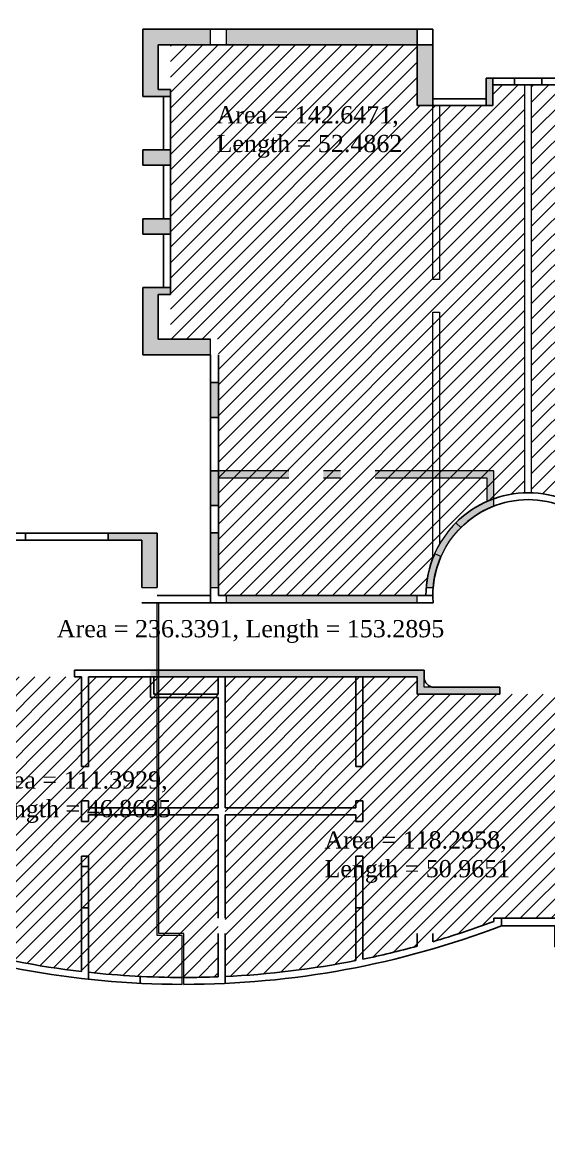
# Model space of a CAD drawing. Header units: inches. Extents: x 0 to 249, y 0 to 82.
# Drawn here: x 47.22 to 62.5, y 21.21 to 54 of the extents above; entities that cross this region are included whole.
import ezdxf

# ---------------------------------------------------------------- set-up
doc = ezdxf.new("R2010")
doc.units = ezdxf.units.IN
doc.header["$MEASUREMENT"] = 0
for name, color, linetype, lineweight in [('Edit 94', 7, 'Continuous', 13), ('HATCH', 8, 'Continuous', 5), ('site plan', 7, 'Continuous', 5), ('text', 7, 'Continuous', 5), ('wall', 50, 'Continuous', 25)]:
    doc.layers.add(name, color=color, linetype=linetype, lineweight=lineweight)
doc.styles.add('P', font='times.ttf')

msp = doc.modelspace()

# ---------------------------------------------------------------- hatches: boundary and pattern name
at = {"layer": 'HATCH'}
for points in [[(52.68695918813, 53.8113016010185), (50.71695918812975, 53.8113016010185), (50.71695918812975, 51.86130160101834), (51.51695918812993, 51.86130160101834), (51.51695918812993, 52.06130160101839), (51.16695918813002, 52.06130160101839), (51.16695918813002, 53.36130160101834), (52.68695918813, 53.36130160101834)], [(58.68695918813, 53.8113016010185), (53.13695918812982, 53.8113016010185), (53.13695918812982, 53.36130160101834), (58.68695918813, 53.36130160101834)], [(59.13695918812982, 53.36130160101834), (58.68695918813, 53.36130160101834), (58.68695918813, 51.59130160101836), (59.13695918812982, 51.59130160101836)], [(60.88695918812982, 52.39130160101831), (60.68695918813, 52.39130160101831), (60.68695918813, 51.59130160101836), (60.88695918812982, 51.59130160101836)], [(51.51695918812993, 50.31130160101839), (50.71695918812975, 50.31130160101839), (50.71695918812975, 49.86130160101834), (51.51695918812993, 49.86130160101834)], [(51.51695918812993, 48.31130160101839), (50.71695918812975, 48.31130160101839), (50.71695918812975, 47.86130160101834), (51.51695918812993, 47.86130160101834)], [(52.68695918813, 44.81130160101839), (51.16695918813002, 44.81130160101839), (51.16695918813002, 46.11130160101834), (51.51695918812993, 46.11130160101834), (51.51695918812993, 46.31130160101839), (50.71695918812975, 46.31130160101839), (50.71695918812975, 44.36130160101834), (52.68695918813, 44.36130160101834)], [(52.91195918812991, 43.56130160101839), (52.68695918813, 43.56130160101839), (52.68695918813, 42.5413016010184), (52.91195918812991, 42.5413016010184)], [(51.13695918812982, 39.18130160101828), (49.70695918812999, 39.18130160101828), (49.70695918812999, 38.98130160101846), (50.68695918813, 38.98130160101846), (50.68695918813, 37.61130160101834), (51.13695918812982, 37.61130160101834)], [(52.91195918812991, 39.19130160101849), (52.68695918813, 39.19130160101849), (52.68695918813, 37.61130160101834), (52.91195918812991, 37.61130160101834)], [(58.68695918813, 37.37130160101833), (53.13695918812982, 37.37130160101833), (53.13695918812982, 37.16130160101829), (58.68695918813, 37.16130160101829)]]:
    msp.add_hatch(color=256, dxfattribs=at).paths.add_polyline_path(points)
h = msp.add_hatch(color=256, dxfattribs=at)
edge = h.paths.add_edge_path()
edge.add_line((57.46195918813009, 40.99130160101845), (57.46195918813009, 40.7913016010184))
edge.add_line((57.46195918813009, 40.7913016010184), (60.71195918813009, 40.7913016010184))
edge.add_line((60.71195918813009, 40.7913016010184), (60.71195918813009, 40.10308278469881))
edge.add_arc((61.91195918812991, 37.38630160101843), 2.97, 113.8310078895142, 175.6552479573775)
edge.add_line((58.95049417905102, 37.61130160101834), (59.13695918813028, 37.61130160101834))
edge.add_line((59.13695918812982, 37.61130160101834), (59.14195918812993, 37.38630160101832))
edge.add_arc((61.91195918812991, 37.38630160101843), 2.770000000000005, 111.1622875528085, 180, ccw=False)
edge.add_line((60.91195918812991, 39.96949729627659), (60.91195918812991, 40.99130160101845))
edge.add_line((60.91195918812991, 40.99130160101845), (57.46195918813009, 40.99130160101845))
h.paths.add_polyline_path([(55.96195918813009, 40.99130160101845), (55.96195918813009, 40.7913016010184), (56.46195918813009, 40.7913016010184), (56.46195918813009, 40.99130160101845)])
h.paths.add_polyline_path([(54.96195918813009, 40.7913016010184), (54.96195918813009, 40.99130160101845), (52.68695918813, 40.99130160101845), (52.68695918813, 39.99130160101845), (52.91195918812991, 39.99130160101845), (52.91195918812991, 40.7913016010184)])
h = msp.add_hatch(color=256, dxfattribs=at)
edge = h.paths.add_edge_path()
edge.add_line((58.88695918812982, 34.71130160101848), (63.11195918812973, 34.71130160101848))
h.paths.add_polyline_path([(61.08695918813009, 34.51130160101843), (61.08695918813009, 34.71130160101848), (58.88695918812982, 34.71130160101848), (58.88695918812982, 35.21130160101848), (50.93695918813, 35.21130160101848), (50.93695918813, 35.01130160101843), (58.68695918813, 35.01130160101843), (58.68695918813, 34.51130160101843)])
h.paths.add_polyline_path([(62.68695918813, 34.51130160101843), (63.11195918812973, 34.51130160101843), (63.11195918812973, 34.71130160101848), (62.68695918813, 34.71130160101848)])
at = {"layer": 'site plan'}
h = msp.add_hatch(dxfattribs=at)
h.set_pattern_fill('ANSI31', color=1, scale=0.1)
h.set_pattern_definition([(45, (-2537.002341786115, -458.5172813204809), (-0.2245064030267288, 0.2245064030267289), [])])
h.paths.add_polyline_path([(28.93695918813, 58.8113016010185), (28.93695918813, 59.41130160101864), (26.88695918812982, 59.41130160101864), (26.88695918812982, 50.49130160101845), (31.13695918812982, 50.49130160101845), (31.13695918812982, 46.76130160101843), (36.68695918813, 46.76130160101843), (36.68695918813, 52.01130160101843), (38.33695918813009, 52.01130160101843), (38.33695918813009, 60.5613016010185), (31.13695918812982, 60.56130160101839), (31.13695918812982, 58.8113016010185)], flags=17)
h.paths.add_polyline_path([(34.91195918812991, 28.01130160101843), (34.91195918812991, 27.40630160101841), (36.91195918812991, 27.40630160101841), (36.91195918812991, 28.01130160101843), (38.68695918813046, 28.01130160101843), (38.68695918813046, 34.46130160101848), (36.68695918813, 34.46130160101848), (36.68695918813, 35.01130160101843), (25.13695918812982, 35.01130160101843), (25.13695918812982, 28.01130160101843), (26.91195918812991, 28.01130160101843), (26.91195918812991, 27.40630160101841), (28.91195918812991, 27.40630160101841), (28.91195918812991, 28.01130160101843), (30.91195918812991, 28.01130160101843), (30.91195918812991, 27.40630160101841), (32.91195918812991, 27.40630160101841), (32.91195918812991, 28.01130160101843)], flags=17)
h.paths.add_polyline_path([(68.88695918812982, 27.40630160101841), (66.91195918812991, 27.40630160101841), (66.91195918812991, 28.01130160101843), (64.91195918812991, 28.01130160101843), (64.91195918812991, 27.40630160101841), (62.91195918812991, 27.40630160101841), (62.91195918812991, 28.01130160101843), (60.91195918812991, 28.01130160101843), (60.91195918812537, 27.91517077138997), (60.69690947077652, 27.83590823271834), (60.38668323246884, 27.72537758620354), (60.02983166795775, 27.60373181155035), (59.56361657655543, 27.45352786172407), (59.13695918812846, 27.32458682716629), (58.68695918813137, 27.19726815944296), (58.53418034026163, 27.15604391160332), (58.07190165620477, 27.03741595679332), (57.47976128050141, 26.89871478930672), (56.9069591881298, 26.77849262602376), (56.22037672179522, 26.65218957913771), (55.72339882858751, 26.57272005794141), (55.18660692191315, 26.4980388727331), (54.21687283232677, 26.3921830404397), (53.69154065251769, 26.3503247783467), (53.10695918813008, 26.31645295359885), (53.10695918813008, 35.01130160101866), (58.68695918813, 35.01130160101866), (58.68695918813, 34.51130160101843), (65.0869591881301, 34.51130160101843), (65.0869591881301, 35.01130160101866), (68.88695918812982, 35.01130160101866)])
h.paths.add_polyline_path([(70.91195918812991, 28.01130160101843), (69.0869591881301, 28.01130160101843), (69.0869591881301, 35.01130160101843), (80.74695918812995, 35.01130160101843), (80.74695918812995, 28.01130160101843), (76.91195918812991, 28.01130160101843), (76.91195918812991, 27.40630160101841), (74.91195918812991, 27.40630160101841), (74.91195918812991, 28.01130160101843), (72.91195918812991, 28.01130160101843), (72.91195918812991, 27.40630160101841), (70.91195918812991, 27.40630160101841)])
h.paths.add_polyline_path([(61.81195918813, 40.35461762192995), (61.35320381533438, 40.30326790753827), (60.96211515482128, 40.2003194247693), (60.60146408081437, 40.05154128511867), (60.28892136405784, 39.87359897399801), (59.98283785991543, 39.64448469833974), (59.81830697536225, 39.47995381378621), (59.19531844297717, 38.58661950131625), (59.04389541975888, 38.15773547411311), (58.98482679988956, 37.8890898086288), (58.94195918812966, 37.38630160101854), (58.94199706715972, 37.37130160101833), (52.91195918812991, 37.37130160101833), (52.91195918812991, 44.81130160101861), (51.51695918812993, 44.81130160101839), (51.51695918812993, 53.36130160101834), (58.68695918813, 53.36130160101834), (58.68695918813, 51.59130160101836), (60.88695918812982, 51.59130160101836), (60.88695918812982, 52.19130160101827), (61.81195918813, 52.19130160101827)])
h.paths.add_polyline_path([(104.9119591881299, 32.46130160101825), (104.9119591881299, 28.01130160101843), (104.68695918813, 28.01130160101843), (104.6848100517564, 21.21191629940358), (99.13910832450301, 22.7981040992413), (99.13481005175663, 23.38630160101843), (92.68481005175636, 23.37439827169555), (92.68481005175636, 22.79810409924141), (87.13695918812982, 21.21130160101848), (87.13695918812982, 28.01130160101843), (86.91195918812991, 28.01130160101832), (86.91195918812991, 28.68630160101839), (86.91195918812991, 32.46130160101848), (92.86234955689906, 32.46130160101893), (93.27923679693413, 32.11913660932032), (93.70876671802944, 31.8472676163608), (94.08927131860128, 31.66115236407688), (94.55161316014164, 31.49370208516189), (95.13195918812971, 31.36395779161762), (95.97135014627065, 31.36395779161762), (96.73195918813053, 31.36395779161796), (97.24292150242127, 31.47365335415975), (97.64792329846432, 31.60919042387047), (98.08422812311437, 31.80896579295222), (98.5543692379456, 32.09751494008742), (99.00156881935891, 32.46130160101802)])
h.paths.add_polyline_path([(62.93695918813, 51.59130160101836), (65.13695918812982, 51.59130160101836), (65.13695918812982, 53.36130160101834), (72.30695918812944, 53.36130160101834), (72.3069591881299, 44.81130160101839), (70.91195918812991, 44.81130160101861), (70.91195918812991, 37.37130160101833), (64.88192130910011, 37.37130160101833), (64.77398690630616, 38.17983631380037), (64.62859993328266, 38.58661950131625), (64.01206632825415, 39.48640874114244), (63.42139707123079, 39.94413218122895), (62.90364393709388, 40.18584823550623), (62.32914193975785, 40.32768063271419), (62.20019576159029, 40.34228192533055), (62.09852758526449, 40.35043591531507), (62.01195918812982, 40.35461679414198), (62.01195918812982, 52.19130160101827), (62.93695918813, 52.19130160101827)])
edge = h.paths.add_edge_path()
edge.add_line((21.16690060502879, 46.76130160101843), (24.68695918813, 46.76130160101843))
edge.add_line((24.68695918813, 46.76130160101843), (24.68695918813, 50.49130160101845))
edge.add_line((24.68695918813, 50.49130160101845), (26.68695918813, 50.49130160101845))
edge.add_line((26.68695918813, 50.49130160101845), (26.68695918813, 58.81130160101839))
edge.add_line((26.68695918813, 58.8113016010185), (24.68695918813, 58.8113016010185))
edge.add_line((24.68695918813, 58.8113016010185), (24.68695918813, 60.5613016010185))
edge.add_line((24.68695918813, 60.5613016010185), (17.13695918812982, 60.5613016010185))
edge.add_line((17.13695918812982, 60.5613016010185), (17.13695918812982, 59.26130160101854))
edge.add_line((17.13695918812982, 59.26130160101854), (17.48695918812973, 59.26130160101854))
edge.add_line((17.48695918812973, 59.26130160101854), (17.48695918812973, 52.01130160101843))
edge.add_line((17.48695918812973, 52.01130160101843), (18.68404183865869, 52.01130160101843))
edge.add_line((18.68404183865869, 52.01130160101843), (19.14804756910598, 51.50880030406665))
edge.add_line((19.14804756910598, 51.50880030406665), (19.40473450825539, 51.19293115329867))
edge.add_line((19.40473450825539, 51.19293115329879), (19.63885480496447, 50.87584291663416))
edge.add_line((19.63885480496447, 50.87584291663404), (19.86856042760928, 50.5322017914209))
edge.add_line((19.86856042760928, 50.5322017914209), (20.13144259813362, 50.0890925663432))
edge.add_line((20.13144259813362, 50.0890925663432), (20.42372387726073, 49.51096571328924))
edge.add_line((20.42372387726073, 49.51096571328912), (20.54612908343233, 49.23155604412955))
edge.add_line((20.54612908343233, 49.23155604412966), (20.74526653091789, 48.70685076899281))
edge.add_line((20.74526653091789, 48.70685076899281), (20.8480080718823, 48.38695501953623))
edge.add_line((20.8480080718823, 48.38695501953634), (20.95521654207823, 47.99631285423288))
edge.add_line((20.95521654207823, 47.99631285423277), (21.09874548378048, 47.28328253270001))
edge.add_line((21.09874548378048, 47.28328253270001), (21.16942262824386, 46.76130160101843))
edge.add_line((24.62793400229475, 34.76130160101843), (24.93695918813046, 34.76130160101843))
edge.add_line((24.93695918813046, 34.76130160101843), (24.93695918813046, 26.21130160101848))
edge.add_line((24.93695918813046, 26.21130160101848), (17.51695918812993, 26.21130160101848))
edge.add_line((17.51695918812993, 26.21130160101848), (17.51695918812993, 34.76130160101843))
edge.add_line((17.51695918812993, 34.76130160101843), (18.7042256448176, 34.76130160101843))
edge.add_line((18.7042256448176, 34.76130160101843), (19.31526560852399, 35.46609054592614))
edge.add_line((19.31526560852399, 35.46609054592614), (19.63587956727042, 35.89253469010112))
edge.add_line((19.63587956727042, 35.89253469010112), (20.01590682198366, 36.48130160101914))
edge.add_line((20.01590682198366, 36.48130160101914), (20.47979238239714, 37.38630160101843))
edge.add_line((20.47979238239714, 37.38630160101843), (20.7323079667467, 38.02822901409104))
edge.add_line((20.7323079667467, 38.02822901409104), (20.93484063443111, 38.69621511365165))
edge.add_line((20.93484063443111, 38.69621511365165), (21.07626184556648, 39.34171593330393))
edge.add_line((21.07626184556648, 39.34171593330393), (21.16690060502833, 40.01130160101843))
edge.add_line((21.16690060502833, 40.01130160101843), (24.93695918813, 40.01130160101843))
edge.add_line((24.93695918813, 40.01130160101843), (24.9346866338401, 26.21130160101848))
edge.add_line((38.91195918812991, 28.01130160101843), (38.91195918812991, 27.40630160101853))
edge.add_line((38.91195918812991, 27.40630160101841), (40.91195918812991, 27.40630160101841))
edge.add_line((40.91195918812991, 27.40630160101841), (40.91195918812991, 28.01130160101843))
edge.add_line((40.91195918812991, 28.01130160101843), (42.65875801075981, 28.01130160101843))
edge.add_line((42.65875801075981, 28.01130160101843), (44.1677803248549, 27.48255794538761))
edge.add_line((44.16778032485581, 27.48255794538738), (44.68695918813, 27.32458682716663))
edge.add_line((44.68695918813, 27.32458682716663), (44.68695918813, 28.01130160101843))
edge.add_line((44.68695918813, 28.01130160101843), (45.13695918812982, 28.01130160101843))
edge.add_line((45.13695918812982, 28.01130160101843), (45.14232368647527, 27.19580355907681))
edge.add_line((45.14232368647527, 27.19580355907692), (45.29382752864421, 27.15495429475254))
edge.add_line((45.29382752864421, 27.15495429475254), (45.48497189379577, 27.1048278399694))
edge.add_line((45.48497189379577, 27.1048278399694), (45.83534199509904, 27.0170030763536))
edge.add_line((45.83534199509904, 27.0170030763536), (46.1857998532023, 26.93436254526432))
edge.add_line((46.1857998532023, 26.93436254526432), (46.61270202410924, 26.840656189024))
edge.add_line((46.61270202410924, 26.840656189024), (46.9202534928063, 26.77784047980413))
edge.add_line((46.9202534928063, 26.77784047980401), (47.18271605656446, 26.72731683757866))
edge.add_line((47.18271605656446, 26.72731683757866), (47.60509637166342, 26.6532803781821))
edge.add_line((47.60509637166342, 26.6532803781821), (48.35055734747129, 26.53649848018938))
edge.add_line((48.35055734747129, 26.53649848018938), (48.93695918813, 26.46135149245322))
edge.add_line((48.93695918813, 26.46135149245322), (49.71161877863142, 26.38298647980378))
edge.add_line((49.71161877863142, 26.38298647980378), (50.27573055007633, 26.34078202875025))
edge.add_line((50.27573055007633, 26.34078202875025), (50.81636426587556, 26.31202094461082))
edge.add_line((50.81636426587556, 26.31202094461071), (51.79422393643927, 26.28893929825176))
edge.add_line((51.79422393643927, 26.28893929825176), (52.32067541080869, 26.29191825621001))
edge.add_line((52.32067541080869, 26.29191825621001), (52.9069591881298, 26.30792817155952))
edge.add_line((52.9069591881298, 26.30792817155952), (52.90695918812935, 35.01130160101866))
edge.add_line((52.90695918812935, 35.01130160101866), (38.88695918813028, 35.01130160101866))
edge.add_line((38.88695918813028, 35.01130160101866), (38.88695918813028, 28.01130160101854))
edge.add_line((38.88695918813028, 28.01130160101843), (39.13695918812982, 28.01130160101843))

# ---------------------------------------------------------------- linework, layer by layer
at = {"layer": 'Edit 94'}
for points in [[(61.81195918813, 40.35461762192995), (61.81195918813, 52.19130160101827)], [(62.01195918812982, 40.35461762192995), (62.01195918812982, 52.19130160101827)], [(59.33695918812964, 51.59130160101836), (59.33695918812964, 46.54735477915256), (59.13695918812982, 46.54735477915256), (59.13695918812982, 51.59130160101836)], [(59.13695918812982, 38.44473204275732), (59.13695918812982, 45.59735477915274), (59.33695918812964, 45.59735477915274), (59.33695918812964, 38.86625937068584)], [(59.95327340424319, 39.34498738490493), (59.81185204800568, 39.48640874114244)], [(59.37825721369427, 38.50579001308063), (59.19531844297717, 38.58661950131614)]]:
    msp.add_lwpolyline(points, dxfattribs=at)
at = {"layer": 'HATCH'}
for p, q in [((51.13695918812982, 27.51130160101843), (51.13695918812982, 37.16130160101829)), ((51.18695918813, 27.56130160101839), (51.18695918812955, 37.16130160101829)), ((51.91195918812991, 27.56130160101839), (51.18695918813, 27.56130160101839)), ((51.91195918812991, 26.08866975588467), (51.91195918812991, 27.56130160101839)), ((51.86195918812973, 27.51130160101843), (51.13695918812982, 27.51130160101843)), ((51.86195918812973, 26.08866975588467), (51.86195918812973, 27.51130160101843))]:
    msp.add_line(p, q, dxfattribs=at)
for points in [[(52.68695918813, 53.8113016010185), (50.71695918812975, 53.8113016010185), (50.71695918812975, 51.86130160101834), (51.51695918812993, 51.86130160101834), (51.51695918812993, 52.06130160101839), (51.16695918813002, 52.06130160101839), (51.16695918813002, 53.36130160101834), (52.68695918813, 53.36130160101834)], [(58.68695918813, 53.8113016010185), (53.13695918812982, 53.8113016010185), (53.13695918812982, 53.36130160101834), (58.68695918813, 53.36130160101834)], [(59.13695918812982, 53.36130160101834), (58.68695918813, 53.36130160101834), (58.68695918813, 51.59130160101836), (59.13695918812982, 51.59130160101836)], [(60.88695918812982, 52.39130160101831), (60.68695918813, 52.39130160101831), (60.68695918813, 51.59130160101836), (60.88695918812982, 51.59130160101836)], [(51.51695918812993, 50.31130160101839), (50.71695918812975, 50.31130160101839), (50.71695918812975, 49.86130160101834), (51.51695918812993, 49.86130160101834)], [(51.51695918812993, 48.31130160101839), (50.71695918812975, 48.31130160101839), (50.71695918812975, 47.86130160101834), (51.51695918812993, 47.86130160101834)], [(52.68695918813, 44.81130160101839), (51.16695918813002, 44.81130160101839), (51.16695918813002, 46.11130160101834), (51.51695918812993, 46.11130160101834), (51.51695918812993, 46.31130160101839), (50.71695918812975, 46.31130160101839), (50.71695918812975, 44.36130160101834), (52.68695918813, 44.36130160101834)], [(52.91195918812991, 43.56130160101839), (52.68695918813, 43.56130160101839), (52.68695918813, 42.5413016010184), (52.91195918812991, 42.5413016010184)], [(51.13695918812982, 39.18130160101828), (49.70695918812999, 39.18130160101828), (49.70695918812999, 38.98130160101846), (50.68695918813, 38.98130160101846), (50.68695918813, 37.61130160101834), (51.13695918812982, 37.61130160101834)], [(52.91195918812991, 39.19130160101849), (52.68695918813, 39.19130160101849), (52.68695918813, 37.61130160101834), (52.91195918812991, 37.61130160101834)], [(58.68695918813, 37.37130160101833), (53.13695918812982, 37.37130160101833), (53.13695918812982, 37.16130160101829), (58.68695918813, 37.16130160101829)]]:
    msp.add_lwpolyline(points, close=True, dxfattribs=at)
for points in [[(54.96195918813009, 40.99130160101845), (52.68695918813, 40.99130160101845), (52.68695918813, 39.99130160101845), (52.91195918812991, 39.99130160101845), (52.91195918812991, 40.7913016010184), (54.96195918813009, 40.7913016010184)], [(56.46195918813009, 40.99130160101845), (55.96195918813009, 40.99130160101845)], [(55.96195918813009, 40.7913016010184), (56.46195918813009, 40.7913016010184)], [(61.08695918813009, 34.71130160101848), (58.88695918812982, 34.71130160101848), (58.88695918812982, 35.21130160101848), (50.93695918813, 35.21130160101848)], [(50.93695918813, 35.01130160101843), (58.68695918813, 35.01130160101843), (58.68695918813, 34.51130160101843)], [(58.88695918812982, 34.51130160101843), (61.08695918813009, 34.51130160101843)]]:
    msp.add_lwpolyline(points, dxfattribs=at)
msp.add_lwpolyline([(57.46195918813009, 40.7913016010184), (60.71195918813009, 40.7913016010184), (60.71195918813009, 40.1030827846987, 0.2764988408950605), (58.95049417905102, 37.61130160101834), (59.13695918812982, 37.61130160101834), (59.14195918812993, 37.38630160101843, -0.3097320379866071), (60.91195918812991, 39.96949729627659), (60.91195918812991, 40.99130160101845), (57.46195918813009, 40.99130160101845)], format="xyb", dxfattribs=at)
at = {"layer": 'wall', "color": 0}
for p, q in [((50.71695918812975, 51.86130160101834), (50.71695918812975, 53.8113016010185)), ((50.71695918812975, 53.8113016010185), (59.13695918812982, 53.8113016010185)), ((58.68695918813, 53.8113016010185), (58.68695918813, 51.59130160101836)), ((59.13695918812982, 53.8113016010185), (59.13695918812982, 51.59130160101836)), ((51.16695918813002, 52.06130160101839), (51.16695918813002, 53.36130160101834)), ((51.16695918813002, 53.36130160101834), (59.13695918812982, 53.36130160101834)), ((60.68695918813, 52.39130160101831), (60.68695918813, 51.59130160101836)), ((60.68695918813, 52.39130160101831), (60.88695918812982, 52.39130160101831)), ((60.88695918812982, 52.39130160101831), (60.88695918812982, 51.59130160101836)), ((60.88695918812982, 52.39130160101831), (62.93695918813, 52.39130160101831)), ((60.88695918812982, 52.19130160101827), (62.93695918813, 52.19130160101827)), ((61.51195918812982, 52.19130160101827), (61.51195918812982, 52.39130160101831)), ((62.31195918813, 52.19130160101827), (62.31195918813, 52.39130160101831)), ((51.51695918812993, 51.86130160101834), (50.71695918812975, 51.86130160101834)), ((51.51695918812993, 52.06130160101839), (51.16695918813002, 52.06130160101839)), ((51.31695918812966, 50.31130160101839), (51.31695918812966, 51.86130160101834)), ((51.51695918812993, 46.11130160101834), (51.51695918812993, 52.06130160101839)), ((58.68695918813, 51.59130160101836), (60.88695918812982, 51.59130160101836)), ((59.13695918812982, 51.7913016010184), (60.68695918813, 51.7913016010184)), ((50.71695918812975, 49.86130160101834), (50.71695918812975, 50.31130160101839)), ((51.51695918812993, 50.31130160101839), (50.71695918812975, 50.31130160101839)), ((51.51695918812993, 49.86130160101834), (50.71695918812975, 49.86130160101834)), ((51.31695918812966, 48.31130160101839), (51.31695918812966, 49.86130160101834)), ((50.71695918812975, 47.86130160101834), (50.71695918812975, 48.31130160101839)), ((51.51695918812993, 48.31130160101839), (50.71695918812975, 48.31130160101839)), ((51.51695918812993, 47.86130160101834), (50.71695918812975, 47.86130160101834)), ((51.31695918812966, 46.31130160101839), (51.31695918812966, 47.86130160101834)), ((50.71695918812975, 44.36130160101834), (50.71695918812975, 46.31130160101839)), ((51.51695918812993, 46.31130160101839), (50.71695918812975, 46.31130160101839)), ((51.16695918813002, 44.81130160101839), (51.16695918813002, 46.11130160101834)), ((51.51695918812993, 46.11130160101834), (51.16695918813002, 46.11130160101834)), ((52.68695918813, 44.81130160101839), (51.16695918813002, 44.81130160101839)), ((52.68695918813, 44.36130160101834), (50.71695918812975, 44.36130160101834)), ((52.68695918813, 37.16130160101829), (52.68695918813, 44.36130160101834)), ((52.91195918812991, 37.37130160101833), (52.91195918812991, 44.36130160101834)), ((52.68695918813, 43.56130160101839), (52.91195918812991, 43.56130160101839)), ((52.68695918813, 42.5413016010184), (52.91195918812991, 42.5413016010184)), ((52.68695918813, 40.99130160101845), (52.91195918812991, 40.99130160101845)), ((52.68695918813, 39.99130160101845), (52.91195918812991, 39.99130160101845)), ((51.13695918812982, 39.18130160101828), (38.68695918813, 39.18130160101828)), ((47.31195918813, 38.98130160101846), (47.31195918813, 39.18130160101828)), ((49.70695918812999, 38.98130160101846), (49.70695918812999, 39.18130160101828)), ((49.71195918813009, 38.98130160101846), (49.71195918813009, 39.18130160101828)), ((51.13695918812982, 37.61130160101834), (51.13695918812982, 39.18130160101828)), ((52.68695918813, 39.19130160101849), (52.91195918812991, 39.19130160101849)), ((39.13695918812982, 38.98130160101846), (50.68695918813, 38.98130160101846)), ((50.68695918813, 37.61130160101834), (50.68695918813, 38.98130160101846)), ((59.15111239774114, 37.16130160101829), (50.68695918813, 37.16130160101829)), ((52.68695918813, 37.37130160101833), (51.13695918812982, 37.37130160101833)), ((52.91195918812991, 37.37130160101833), (59.14199980214607, 37.37130160101833)), ((48.73695918812973, 35.21130160101825), (58.88695918812982, 35.21130160101848)), ((48.73695918812973, 35.01130160101843), (48.73695918812973, 35.21130160101848)), ((58.88695918812982, 35.21130160101848), (58.88695918812982, 35.01130160101843)), ((48.73695918812973, 35.01130160101843), (48.93695918813, 35.01130160101843)), ((48.93695918813, 35.01130160101843), (48.93695918813, 32.41130160101852)), ((49.13695918812982, 35.01130160101843), (49.13695918812982, 32.41130160101852)), ((49.13695918812982, 35.01130160101843), (58.68695918813, 35.01130160101866)), ((50.93695918813, 34.41130160101829), (50.93695918813, 35.01130160101866)), ((51.03695918812991, 34.51130160101843), (51.03695918812991, 35.01130160101866)), ((52.9069591881298, 34.51130160101843), (52.9069591881298, 35.01130160101866)), ((53.10695918813008, 35.01130160101866), (53.10695918813008, 31.2113016010187)), ((56.9069591881298, 35.01130160101866), (56.9069591881298, 32.41130160101852)), ((57.10695918813008, 35.01130160101866), (57.10695918813008, 32.41130160101852)), ((58.68695918813, 35.01130160101843), (58.68695918813, 34.51130160101843)), ((51.03695918812991, 34.51130160101843), (52.9069591881298, 34.51130160101843)), ((58.68695918813, 34.51130160101843), (61.08695918813009, 34.51130160101843)), ((59.18695918813, 34.71130160101848), (61.08695918813009, 34.71130160101848)), ((61.08695918813009, 34.71130160101848), (61.08695918813009, 34.51130160101843)), ((50.93695918813, 34.41130160101829), (52.9069591881298, 34.41130160101852)), ((52.9069591881298, 34.41130160101852), (52.9069591881298, 31.2113016010187)), ((49.13695918812982, 32.41130160101852), (48.93695918813, 32.41130160101852)), ((56.9069591881298, 32.41130160101852), (57.10695918813008, 32.41130160101852)), ((48.93695918813, 31.41130160101852), (48.93695918813, 30.81130160101861)), ((49.13695918812982, 31.41130160101852), (48.93695918813, 31.41130160101852)), ((49.13695918812982, 31.41130160101852), (49.13695918812982, 31.21130160101848)), ((49.13695918812982, 31.21130160101848), (51.13695918812982, 31.21130160101848)), ((51.18695918813, 31.21130160101848), (52.9069591881298, 31.2113016010187)), ((53.10695918813008, 31.2113016010187), (56.9069591881298, 31.2113016010187)), ((56.9069591881298, 31.41130160101852), (56.9069591881298, 31.2113016010187)), ((56.9069591881298, 31.41130160101852), (57.10695918813008, 31.41130160101852)), ((57.10695918813008, 31.41130160101852), (57.10695918813008, 30.81130160101861)), ((49.13695918812982, 31.01130160101843), (49.13695918812982, 30.81130160101861)), ((49.13695918812982, 31.01130160101843), (51.13695918812982, 31.01130160101866)), ((51.18695918813, 31.01130160101866), (52.9069591881298, 31.01130160101866)), ((52.9069591881298, 31.01130160101866), (52.9069591881298, 28.01130160101843)), ((53.10695918813008, 31.01130160101866), (53.10695918813008, 28.01130160101843)), ((53.10695918813008, 31.01130160101866), (56.9069591881298, 31.01130160101866)), ((56.9069591881298, 31.01130160101866), (56.9069591881298, 30.81130160101861)), ((49.13695918812982, 30.81130160101861), (48.93695918813, 30.81130160101861)), ((56.9069591881298, 30.81130160101861), (57.10695918813008, 30.81130160101861)), ((48.93695918813, 29.81130160101861), (48.93695918813, 26.4613514924531)), ((49.13695918812982, 29.81130160101861), (48.93695918813, 29.81130160101861)), ((49.13695918812982, 29.81130160101861), (49.13695918812982, 26.23768245754286)), ((56.9069591881298, 29.81130160101861), (56.9069591881298, 26.77849262602376)), ((56.9069591881298, 29.81130160101861), (57.10695918813008, 29.81130160101861)), ((57.10695918813008, 29.81130160101861), (57.10695918813008, 26.81892385752735)), ((49.13695918812982, 29.51130160101843), (48.93695918813, 29.51130160101843)), ((56.9069591881298, 29.51130160101866), (57.10695918813008, 29.51130160101866)), ((49.13695918812982, 28.31130160101861), (48.93695918813, 28.31130160101861)), ((56.9069591881298, 28.31130160101861), (57.10695918813008, 28.31130160101861)), ((49.13695918812982, 27.78630160101829), (49.13695918812982, 28.01130160101843)), ((60.91195918812991, 28.01130160101843), (60.91195918812991, 27.91517077139156)), ((61.13695918812982, 27.78630160101852), (61.13695918812982, 28.01130160101843)), ((61.13695918812982, 28.01130160101843), (61.13695918812982, 27.78630160101852)), ((52.9069591881298, 27.56130160101839), (52.9069591881298, 26.30792817155952)), ((53.10695918813008, 27.56130160101839), (53.10695918813008, 26.11623829260861)), ((58.68695918813, 27.56130160101839), (58.68695918813, 27.1972681594425)), ((59.13695918812982, 27.56130160101839), (59.13695918812982, 27.32458682716651)), ((50.63695918812982, 26.32029976326839), (50.63695918812982, 26.12005534453624))]:
    msp.add_line(p, q, dxfattribs=at)
for points in [[(60.91195918812991, 28.01130160101843), (62.91195918812991, 28.01130160101843), (62.91195918812991, 27.40630160101841), (64.91195918812991, 27.40630160101841), (64.91195918812991, 27.56130160101839), (64.91195918812991, 27.69817249967969), (64.91195918812991, 28.01130160101843), (66.91195918812991, 28.01130160101843), (66.91195918812991, 27.40630160101841), (68.91195918812991, 27.40630160101841), (68.91195918812991, 28.01130160101843), (70.91195918812991, 28.01130160101843), (70.91195918812991, 27.40630160101841), (72.91195918812991, 27.40630160101841), (72.91195918812991, 28.01130160101843), (74.71195918812964, 28.01130160101843)], [(61.13695918812982, 27.78630160101852), (62.68695918813, 27.78630160101852), (62.68695918813, 27.1813016010185), (65.13695918812982, 27.1813016010185), (65.13695918812982, 27.56130160101839), (65.13695918812982, 27.69817249967946), (65.13695918812982, 27.78630160101852), (66.68695918813, 27.78630160101852), (66.68695918813, 27.1813016010185), (69.13695918812982, 27.1813016010185), (69.13695918812982, 27.78630160101852), (70.68695918813, 27.78630160101852), (70.68695918813, 27.1813016010185), (73.13695918812982, 27.1813016010185), (73.13695918812982, 27.78630160101852), (74.71195918812964, 27.78630160101852)]]:
    msp.add_lwpolyline(points, dxfattribs=at)
for centre, radius, start, end in [((61.91195918812991, 37.38630160101843), 2.97, 44.99999999999079, 135.0000000000092), ((61.91195918812991, 37.38630160101843), 2.77, 44.99999999999079, 135.0000000000092), ((61.91195918812991, 37.38630160101843), 2.97, 156.1622875528147, 180.2893738540154), ((61.91195918812991, 37.38630160101843), 2.77, 156.1622875528147, 184.6591223220553), ((59.18695918813, 35.01130160101843), 0.3, 180, 270), ((51.911959188124, 52.00199693983109), 25.71332718394729, 286.3188638347737, 290.4881131385033), ((51.91195918812991, 52.00199693981426), 25.91332718392945, 249.1455973258401, 269.8894472047868), ((51.91195918812991, 52.00199693981426), 25.91332718392945, 270, 290.8544026741599), ((51.91195918812991, 52.00199693981426), 25.71332718392945, 254.7232249108447, 263.3560700731869), ((51.91195918812991, 52.00199693981426), 25.71332718392945, 281.6560036495216, 285.2767750891554), ((51.91195918812991, 52.00199693981426), 25.71332718392945, 272.6637209062998, 281.201336962697), ((51.91195918812991, 52.00199693981426), 25.71332718392945, 263.8045337380548, 269.888587316583), ((51.91195918812991, 52.00199693981426), 25.71332718392945, 270, 272.217664682396)]:
    msp.add_arc(centre, radius, start, end, dxfattribs=at)

# ---------------------------------------------------------------- texts
at = {"layer": 'text', "char_height": 0.5, "attachment_point": 1, "style": 'P'}
for s, insert, width in [('Area = 142.6471, Length = 52.4862', (52.85890754622778, 51.57612505969325), 7.187297137179586), ('Area = 236.3391, Length = 153.2895', (48.21883647001505, 36.66152911087886), 11.49587238644557), ('Area = 111.3929, Length = 46.8695', (46.14435922952907, 32.27188870842099), 7.187297137179586), ('Area = 118.2958, Length = 50.9651', (55.99351733820367, 30.5302201414687), 7.187297137179586)]:
    msp.add_mtext(s, dxfattribs=dict(at, insert=insert, width=width))

doc.saveas('drawing.dxf')
